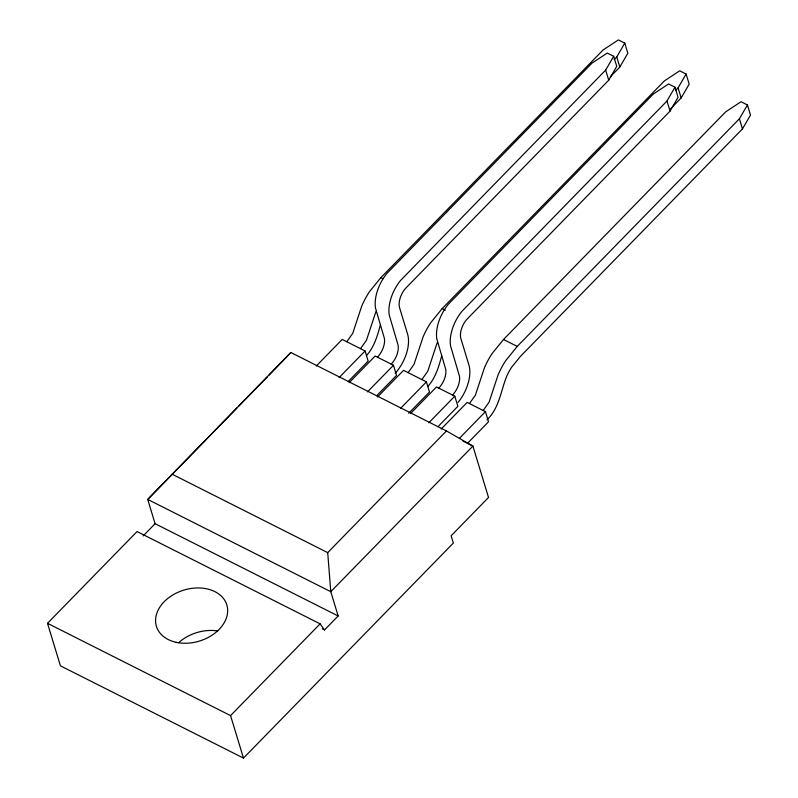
<?xml version="1.0" encoding="UTF-8"?>
<svg xmlns="http://www.w3.org/2000/svg" width="798" height="798" viewBox="0 0 798 798"><rect width="100%" height="100%" fill="white"/><g stroke="black" fill="none" stroke-linecap="round" stroke-linejoin="round"><path stroke-width="1.2" d="M380.407 324.776C377.514 335.679 374.242 346.94 366.541 355.549M441.733 355.689C438.84 366.601 435.568 377.863 427.858 386.461M391.18 364.117A15.332 8.419 -63.2 0 0 398.162 345.434L389.215 314.911A30.663 16.848 -63.2 0 1 400.686 280.317L605.652 70.094L613.672 56.279L607.268 53.057L591.926 63.172L386.95 273.395A30.663 16.848 -63.2 0 0 375.479 307.988L384.427 338.512A15.332 8.419 -63.2 0 1 377.454 357.195M614.151 59.611L616.754 56.947L624.774 43.132L618.37 39.9L603.029 50.025L380.865 277.654L369.434 291.759A48.917 26.873 -63.2 0 0 361.684 306.233L352.716 333.404L346.791 341.734M395.1 373.344A30.663 16.848 -63.2 0 0 407.579 334.053L399.589 307.749A15.332 8.419 -63.2 0 1 406.242 287.649L608.724 80.199L616.744 66.384L613.672 56.279M610.251 76.857L619.827 67.052L627.846 53.237L624.774 43.132M452.506 395.03A15.332 8.419 -63.2 0 0 459.488 376.347L450.541 345.823A30.663 16.848 -63.2 0 1 462.012 311.23L666.978 101.017L674.998 87.201L668.594 83.97L653.253 94.094L448.276 304.307A30.663 16.848 -63.2 0 0 436.805 338.901L445.753 369.424A15.332 8.419 -63.2 0 1 438.78 388.107M675.477 90.523L678.081 87.86L686.1 74.044L679.697 70.813L664.355 80.937L442.192 308.567L430.76 322.671A48.917 26.873 -63.2 0 0 423.01 337.145L414.042 364.317L408.117 372.656M458.072 402.372A30.663 16.848 -63.2 0 0 468.905 364.965L460.905 338.661A15.332 8.419 -63.2 0 1 467.568 318.572L670.051 111.122L678.071 97.306L674.998 87.201M670.709 108.668L681.153 97.964L689.173 84.149L686.1 74.044M483.169 410.491L489.094 402.152L498.062 374.99A48.917 26.873 -63.2 0 1 505.812 360.506L517.244 346.402L739.407 118.772L747.427 104.957L741.023 101.735L725.681 111.85L503.518 339.489L492.077 353.584A48.917 26.873 -63.2 0 0 484.336 368.068L475.359 395.229L469.443 403.569M486.98 419.798C498.959 408.536 500.725 391.668 506.361 377.115A33.815 18.573 -63.2 0 1 511.718 367.09L520.535 356.287L742.479 128.877L750.499 115.062L747.427 104.957M446.461 430.95L327.709 552.635L330.781 591.697L338.153 615.976L324.527 629.941L320.118 623.846L137.056 531.558L47.501 623.318L60.419 665.821L243.48 758.1L453.354 543.059L451.139 535.777L488.516 497.473L472.905 446.082L446.461 430.95L290.861 352.507L269.036 375.1M360.516 348.656L366.442 340.327L375.419 313.155A48.917 26.873 -63.2 0 1 376.237 311.26M421.843 379.579L427.768 371.24L436.745 344.068A48.917 26.873 -63.2 0 1 437.563 342.182M290.861 352.507L147.72 499.418L155.091 523.697L338.153 615.976M236.976 407.958L147.72 499.418L330.781 591.697L472.905 446.082L462.92 441.045M238.712 406.182L267.31 376.885M143.171 535.917L155.091 523.697M316.257 366.033L342.212 339.429L365.095 350.97L368.167 361.085L348.267 381.474M339.14 377.564L365.095 350.97M349.205 382.641L375.16 356.038L393.474 365.275L396.546 375.389L376.646 395.778M367.509 391.868L393.474 365.275M377.584 396.945L403.539 370.342L426.421 381.883L429.494 391.998L408.726 413.274M400.466 408.476L426.421 381.883M410.531 413.554L436.486 386.96L454.79 396.187L457.872 406.302L437.972 426.691M428.835 422.78L454.79 396.187M441.194 429.015L467.149 402.411L485.453 411.638L488.536 421.763L467.768 443.04M459.498 438.242L485.453 411.638M243.48 758.1L230.562 715.606L320.118 623.846M380.865 277.654L382.98 278.721M442.192 308.567L445.354 310.163M503.518 339.489L517.244 346.402M172.099 474.192L327.709 552.635M322.312 628.824L324.527 629.941M47.501 623.318L230.562 715.606M739.407 118.772L742.479 128.877M678.081 87.86L681.153 97.964M666.978 101.017L670.051 111.122M616.754 56.947L619.827 67.052M605.652 70.094L608.724 80.199M178.632 642.729A36.798 26.653 -16.9 0 1 217.814 630.979M176.139 642.31A36.798 26.653 -16.9 0 0 227.54 608.465A36.798 26.653 -16.9 0 0 171.121 596.036A36.798 26.653 -16.9 0 0 176.139 642.31"/></g></svg>
